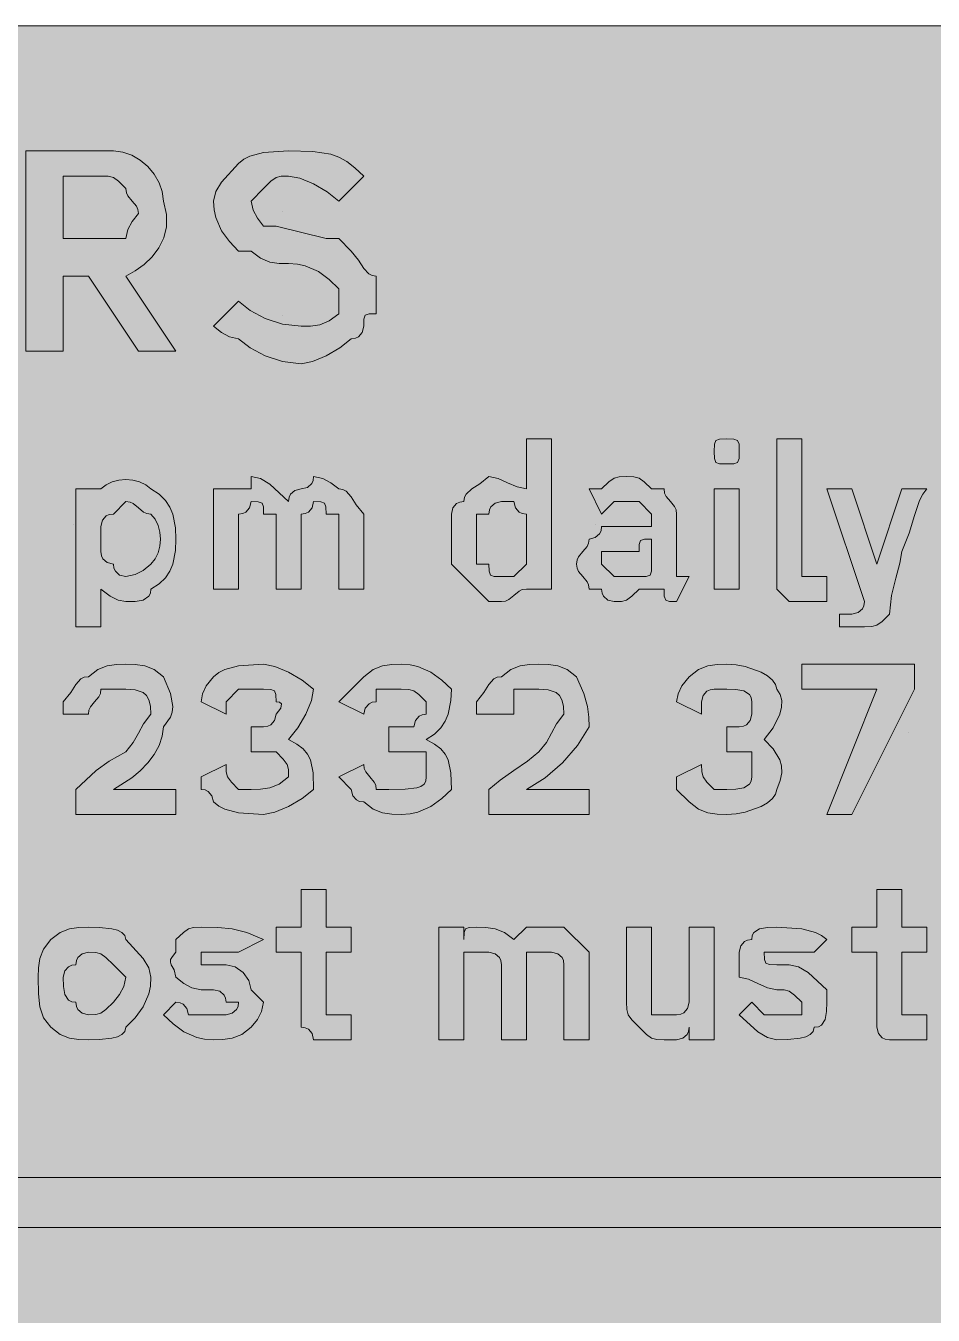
# Model space of a CAD drawing. Header units: metres. Extents: x 10 to 558, y 12 to 259.
# Drawn here: x 367.3 to 454.4, y 135.6 to 259.2 of the extents above; entities that cross this region are included whole.
import ezdxf

# ---------------------------------------------------------------- set-up
doc = ezdxf.new("R2010")
doc.units = ezdxf.units.M
for name, color, linetype, true_color in [('FILL_BLUE_0000FF', 7, 'Continuous', 0x0000ff), ('FILL_WHITE_FFFFFF', 7, 'Continuous', 0xffffff), ('STROKE_WHITE_FFFFFF', 7, 'Continuous', 0xffffff)]:
    doc.layers.add(name, color=color, linetype=linetype, true_color=true_color)

msp = doc.modelspace()

# ---------------------------------------------------------------- hatches: boundary and pattern name
at = {"layer": 'FILL_BLUE_0000FF', "true_color": 0x0000ff}
h = msp.add_hatch(color=7, dxfattribs=at)
h.dxf.hatch_style = 1
h.paths.add_polyline_path([(552.54, 259.18), (553.8, 259.05), (554.83, 258.69), (555.75, 258), (557.14, 256.39), (557.56, 255.68), (557.85, 255), (558.11, 253.61), (558.15, 252), (558.15, 19.2), (558.15, 15.6), (557.75, 15.55), (557.44, 15.39), (556.95, 14.85), (556.46, 14.08), (555.75, 13.2), (554.83, 12.51), (553.8, 12.15), (552.54, 12.02), (550.95, 12), (16.95, 12), (13.35, 12), (12.6, 12.6), (11.83, 13.01), (10.95, 13.2), (10.26, 14.81), (9.9, 16.2), (9.77, 17.59), (9.75, 19.2), (9.75, 252), (9.75, 255.6), (10.35, 256.35), (10.76, 257.12), (10.95, 258), (11.83, 258.19), (12.6, 258.6), (13.35, 259.2), (16.95, 259.2), (550.95, 259.2), (552.54, 259.18)])
at = {"layer": 'FILL_WHITE_FFFFFF', "true_color": 0xffffff}
h = msp.add_hatch(color=7, dxfattribs=at)
h.dxf.hatch_style = 1
h.paths.add_polyline_path([(375.75, 247.2), (376.65, 247.09), (377.51, 246.79), (378.32, 246.31), (379.05, 245.7), (379.66, 244.97), (380.14, 244.16), (380.44, 243.3), (380.55, 242.4), (380.84, 241.11), (380.83, 239.92), (380.57, 238.86), (380.1, 237.9), (379.46, 237.06), (378.69, 236.32), (377.84, 235.71), (376.95, 235.2), (381.75, 228), (378.15, 228), (373.35, 235.2), (370.95, 235.2), (370.95, 228), (367.35, 228), (367.35, 247.2), (375.75, 247.2)])
h.paths.add_polyline_path([(376.95, 238.8), (377.14, 239.68), (377.55, 240.45), (378.15, 241.2), (378.1, 241.6), (377.96, 241.91), (377.55, 242.4), (377.14, 242.89), (377, 243.2), (376.95, 243.6), (376.24, 244.29), (375.75, 244.65), (375.26, 244.78), (374.55, 244.8), (370.95, 244.8), (370.95, 238.8), (374.55, 238.8), (376.95, 238.8)], flags=16)
h = msp.add_hatch(color=7, dxfattribs=at)
h.dxf.hatch_style = 1
h.paths.add_polyline_path([(396.15, 238.8), (397.35, 238.8), (398.55, 237.6), (399.26, 236.72), (399.75, 235.95), (400.24, 235.41), (400.55, 235.25), (400.95, 235.2), (400.95, 234), (400.95, 232.8), (400.95, 231.6), (400.26, 231.58), (399.9, 231.45), (399.77, 231.09), (399.75, 230.4), (399.6, 229.8), (399.24, 229.39), (398.95, 229.25), (398.55, 229.2), (397.46, 228.32), (396.15, 227.55), (394.84, 227.01), (393.75, 226.8), (391.97, 227.01), (390.3, 227.55), (388.86, 228.32), (387.75, 229.2), (386.87, 229.39), (386.1, 229.8), (385.35, 230.4), (387.75, 232.8), (388.86, 231.92), (390.3, 231.15), (391.97, 230.61), (393.75, 230.4), (394.65, 230.42), (395.55, 230.55), (396.45, 230.91), (397.35, 231.6), (397.35, 234), (396.43, 234.88), (395.4, 235.65), (394.14, 236.19), (393.4, 236.35), (392.55, 236.4), (391.65, 236.42), (390.75, 236.55), (389.85, 236.91), (388.95, 237.6), (387.75, 237.6), (386.87, 238.52), (386.1, 239.55), (385.56, 240.81), (385.4, 241.55), (385.35, 242.4), (385.56, 243.3), (386.1, 244.2), (387.75, 246), (388.25, 246.4), (388.84, 246.69), (390.15, 247.05), (392.55, 247.2), (394.86, 247.16), (396.6, 246.9), (397.37, 246.61), (398.12, 246.19), (398.9, 245.59), (399.75, 244.8), (397.35, 242.4), (396.26, 243.28), (394.95, 244.05), (393.64, 244.59), (392.55, 244.8), (391.84, 244.78), (391.35, 244.65), (390.86, 244.29), (390.15, 243.6), (388.95, 242.4), (389.14, 241.52), (389.55, 240.75), (390.15, 240), (391.35, 240), (396.15, 238.8)])
h = msp.add_hatch(color=7, dxfattribs=at)
h.dxf.hatch_style = 1
h.paths.add_polyline_path([(414.64, 205.01), (414.15, 204.6), (413.66, 204.19), (413.35, 204.05), (412.95, 204), (411.75, 204), (408.15, 207.6), (408.15, 212.4), (408.3, 213), (408.66, 213.41), (408.95, 213.55), (409.35, 213.6), (409.4, 214), (409.56, 214.31), (410.1, 214.8), (410.87, 215.29), (411.75, 216), (412.65, 215.81), (413.55, 215.4), (414.45, 214.99), (415.35, 214.8), (415.35, 219.6), (417.75, 219.6), (417.75, 205.2), (415.35, 205.2), (414.95, 205.15), (414.64, 205.01)])
h.paths.add_polyline_path([(415.35, 208.8), (415.35, 211.2), (415.35, 212.4), (414.95, 212.45), (414.66, 212.59), (414.3, 213), (414.15, 213.6), (412.95, 213.6), (412.35, 213.45), (411.94, 213.09), (411.8, 212.8), (411.75, 212.4), (410.55, 212.4), (410.55, 207.6), (411.75, 207.6), (411.77, 206.91), (411.9, 206.55), (412.26, 206.42), (412.95, 206.4), (414.15, 206.4), (415.35, 207.6), (415.35, 208.8)], flags=16)
h = msp.add_hatch(color=7, dxfattribs=at)
h.dxf.hatch_style = 1
h.paths.add_polyline_path([(435.73, 217.71), (435.6, 217.35), (435.24, 217.22), (434.55, 217.2), (433.86, 217.22), (433.5, 217.35), (433.37, 217.71), (433.35, 218.4), (433.37, 219.09), (433.5, 219.45), (433.86, 219.58), (434.55, 219.6), (435.24, 219.58), (435.6, 219.45), (435.73, 219.09), (435.75, 218.4), (435.73, 217.71)])
h = msp.add_hatch(color=7, dxfattribs=at)
h.dxf.hatch_style = 1
h.paths.add_polyline_path([(439.35, 219.6), (441.75, 219.6), (441.75, 207.6), (441.75, 206.4), (442.95, 206.4), (444.15, 206.4), (444.15, 204), (441.75, 204), (440.55, 204), (439.35, 205.2), (439.35, 206.4), (439.35, 219.6)])
h = msp.add_hatch(color=7, dxfattribs=at)
h.dxf.hatch_style = 1
h.paths.add_polyline_path([(375.64, 215.47), (376.28, 215.64), (376.95, 215.7), (377.62, 215.64), (378.26, 215.47), (378.85, 215.19), (379.35, 214.8), (380.14, 214.3), (380.74, 213.71), (381.16, 213.07), (381.45, 212.4), (381.71, 211.09), (381.75, 210), (381.71, 208.91), (381.45, 207.6), (381.16, 206.93), (380.74, 206.29), (380.14, 205.7), (379.35, 205.2), (379.3, 204.8), (379.14, 204.51), (378.6, 204.15), (377.83, 204.02), (376.95, 204), (376.2, 204.15), (375.43, 204.51), (374.55, 205.2), (374.55, 201.6), (372.15, 201.6), (372.15, 214.8), (374.55, 214.8), (375.05, 215.19), (375.64, 215.47)])
h.paths.add_polyline_path([(375.06, 212.21), (374.7, 211.8), (374.55, 211.2), (374.55, 208.8), (374.6, 208.4), (374.74, 208.11), (375.15, 207.75), (375.75, 207.6), (375.8, 207.2), (375.94, 206.91), (376.35, 206.55), (376.95, 206.4), (377.83, 206.59), (378.6, 207), (379.35, 207.6), (379.74, 208.1), (380.03, 208.69), (380.19, 209.33), (380.25, 210), (380.19, 210.67), (380.03, 211.31), (379.74, 211.9), (379.35, 212.4), (378.95, 212.45), (378.64, 212.59), (378.15, 213), (377.66, 213.41), (377.35, 213.55), (376.95, 213.6), (375.75, 212.4), (375.35, 212.35), (375.06, 212.21)], flags=16)
h = msp.add_hatch(color=7, dxfattribs=at)
h.dxf.hatch_style = 1
h.paths.add_polyline_path([(388.95, 214.8), (388.95, 216), (389.85, 215.79), (390.75, 215.25), (392.55, 213.6), (392.6, 214), (392.74, 214.29), (393.15, 214.65), (393.75, 214.8), (394.35, 214.95), (394.76, 215.31), (394.9, 215.6), (394.95, 216), (395.83, 215.81), (396.6, 215.4), (397.35, 214.8), (397.75, 214.75), (398.06, 214.59), (398.55, 214.05), (399.04, 213.28), (399.75, 212.4), (399.75, 205.2), (397.35, 205.2), (397.35, 211.2), (397.35, 212.4), (396.15, 212.4), (396.13, 213.09), (396, 213.45), (395.64, 213.58), (394.95, 213.6), (394.8, 213), (394.44, 212.59), (394.15, 212.45), (393.75, 212.4), (393.75, 211.2), (393.75, 205.2), (391.35, 205.2), (391.35, 211.2), (391.35, 212.4), (390.15, 212.4), (390.13, 213.09), (390, 213.45), (389.64, 213.58), (388.95, 213.6), (388.8, 213), (388.44, 212.59), (388.15, 212.45), (387.75, 212.4), (387.75, 211.2), (387.75, 205.2), (385.35, 205.2), (385.35, 214.8), (387.75, 214.8), (388.95, 214.8)])
h = msp.add_hatch(color=7, dxfattribs=at)
h.dxf.hatch_style = 1
h.paths.add_polyline_path([(423.26, 215.49), (423.75, 215.85), (424.24, 215.98), (424.95, 216), (425.66, 215.98), (426.15, 215.85), (426.64, 215.49), (427.35, 214.8), (428.55, 214.8), (428.6, 214.4), (428.74, 214.09), (429.15, 213.6), (429.56, 213.11), (429.7, 212.8), (429.75, 212.4), (429.75, 210), (429.75, 207.6), (429.75, 206.4), (430.95, 206.4), (429.75, 204), (429.06, 204.02), (428.7, 204.15), (428.57, 204.51), (428.55, 205.2), (427.35, 205.2), (426.15, 205.2), (425.44, 204.51), (424.95, 204.15), (424.46, 204.02), (423.75, 204), (423.15, 204.15), (422.74, 204.51), (422.6, 204.8), (422.55, 205.2), (421.35, 205.2), (421.3, 205.6), (421.16, 205.91), (420.75, 206.4), (420.34, 206.89), (420.2, 207.2), (420.15, 207.6), (420.2, 208), (420.34, 208.31), (420.75, 208.8), (421.16, 209.29), (421.3, 209.6), (421.35, 210), (421.95, 210.15), (422.36, 210.51), (422.5, 210.8), (422.55, 211.2), (423.75, 211.2), (424.95, 211.2), (427.35, 211.2), (427.35, 212.4), (426.15, 213.6), (424.95, 213.6), (423.75, 213.6), (422.55, 212.4), (421.35, 214.8), (422.55, 214.8), (423.26, 215.49)])
h.paths.add_polyline_path([(426.84, 206.42), (427.2, 206.55), (427.33, 206.91), (427.35, 207.6), (427.35, 210), (426.66, 209.98), (426.3, 209.85), (426.17, 209.49), (426.15, 208.8), (424.95, 208.8), (423.75, 208.8), (422.55, 208.8), (422.55, 207.6), (423.75, 206.4), (426.15, 206.4), (426.84, 206.42)], flags=16)
h = msp.add_hatch(color=7, dxfattribs=at)
h.dxf.hatch_style = 1
h.paths.add_polyline_path([(433.35, 205.2), (433.35, 214.8), (435.75, 214.8), (435.75, 205.2), (433.35, 205.2)])
h = msp.add_hatch(color=7, dxfattribs=at)
h.dxf.hatch_style = 1
h.paths.add_polyline_path([(444.15, 214.8), (446.55, 214.8), (448.95, 207.6), (451.35, 214.8), (453.75, 214.8), (453.35, 214.3), (453.04, 213.69), (452.55, 212.25), (452.06, 210.58), (451.35, 208.8), (451.16, 207.69), (450.75, 206.25), (450.34, 204.58), (450.15, 202.8), (449.44, 202.11), (448.95, 201.75), (448.46, 201.62), (447.75, 201.6), (446.55, 201.6), (445.35, 201.6), (445.35, 202.8), (446.55, 202.8), (447.15, 202.95), (447.56, 203.31), (447.7, 203.6), (447.75, 204), (444.15, 214.8)])
h = msp.add_hatch(color=7, dxfattribs=at)
h.dxf.hatch_style = 1
h.paths.add_polyline_path([(370.95, 193.2), (370.95, 194.4), (371.66, 195.28), (372.15, 196.05), (372.64, 196.59), (372.95, 196.75), (373.35, 196.8), (374.25, 197.49), (375.15, 197.85), (376.05, 197.98), (376.95, 198), (377.85, 197.98), (378.75, 197.85), (379.65, 197.49), (380.55, 196.8), (381.23, 195.21), (381.45, 193.95), (381.39, 193.41), (381.23, 192.92), (380.55, 192), (380.44, 191.1), (380.14, 190.22), (379.66, 189.36), (379.05, 188.55), (378.32, 187.79), (377.51, 187.11), (375.75, 186), (381.75, 186), (381.75, 183.6), (372.15, 183.6), (372.15, 186), (374.1, 187.8), (375.36, 188.7), (376.95, 189.6), (377.66, 190.5), (378.15, 191.4), (378.64, 192.3), (379.35, 193.2), (379.3, 193.99), (379.14, 194.59), (378.91, 195.01), (378.6, 195.3), (377.83, 195.56), (376.95, 195.6), (374.55, 195.6), (374.5, 195.2), (374.36, 194.89), (373.95, 194.4), (373.54, 193.91), (373.4, 193.6), (373.35, 193.2), (370.95, 193.2)])
h = msp.add_hatch(color=7, dxfattribs=at)
h.dxf.hatch_style = 1
h.paths.add_polyline_path([(392.53, 187.91), (392.4, 188.4), (392.04, 188.89), (391.35, 189.6), (390.15, 189.6), (388.95, 189.6), (388.95, 192), (390.15, 192), (390.55, 192.05), (390.84, 192.19), (391.2, 192.6), (391.35, 193.2), (391.8, 193.8), (391.86, 194.21), (391.69, 194.35), (391.35, 194.4), (391.33, 195.09), (391.2, 195.45), (390.84, 195.58), (390.15, 195.6), (387.75, 195.6), (386.55, 194.4), (386.55, 193.2), (384.15, 194.4), (384.3, 195.15), (384.66, 195.92), (385.35, 196.8), (385.85, 197.2), (386.44, 197.49), (387.75, 197.85), (390.15, 198), (391.24, 197.79), (392.55, 197.25), (393.86, 196.48), (394.95, 195.6), (394.74, 194.51), (394.2, 193.2), (393.43, 191.89), (392.55, 190.8), (393.34, 190.35), (393.94, 189.88), (394.36, 189.39), (394.65, 188.85), (394.91, 187.59), (394.95, 186), (393.86, 185.12), (392.55, 184.35), (391.24, 183.81), (390.15, 183.6), (387.75, 183.75), (386.44, 184.11), (385.85, 184.4), (385.35, 184.8), (385.2, 185.4), (384.84, 185.81), (384.55, 185.95), (384.15, 186), (384.15, 187.2), (386.55, 188.4), (386.57, 187.69), (386.7, 187.2), (387.06, 186.71), (387.75, 186), (388.95, 186), (389.85, 186.02), (390.75, 186.15), (391.65, 186.51), (392.55, 187.2), (392.53, 187.91)])
h = msp.add_hatch(color=7, dxfattribs=at)
h.dxf.hatch_style = 1
h.paths.add_polyline_path([(405.75, 189.6), (404.55, 189.6), (402.15, 189.6), (402.15, 192), (403.35, 192), (404.55, 192), (404.7, 192.6), (405.06, 193.01), (405.35, 193.15), (405.75, 193.2), (405.75, 194.4), (405.04, 195.09), (404.55, 195.45), (404.06, 195.58), (403.35, 195.6), (400.95, 195.6), (400.95, 194.4), (400.55, 194.35), (400.26, 194.21), (399.9, 193.8), (399.75, 193.2), (397.35, 194.4), (399.75, 196.8), (400.65, 197.49), (401.55, 197.85), (402.45, 197.98), (403.35, 198), (404.2, 197.95), (404.94, 197.79), (406.2, 197.25), (407.23, 196.48), (408.15, 195.6), (408.11, 194.51), (407.85, 193.2), (407.56, 192.53), (407.14, 191.89), (406.54, 191.3), (405.75, 190.8), (406.54, 190.35), (407.14, 189.88), (407.56, 189.39), (407.85, 188.85), (408.11, 187.59), (408.15, 186), (407.23, 185.12), (406.2, 184.35), (404.94, 183.81), (404.2, 183.65), (403.35, 183.6), (402.45, 183.62), (401.55, 183.75), (400.65, 184.11), (399.75, 184.8), (399.35, 184.85), (399.06, 184.99), (398.7, 185.4), (398.55, 186), (397.35, 187.2), (399.75, 188.4), (399.8, 188), (399.94, 187.69), (400.35, 187.2), (400.76, 186.71), (400.9, 186.4), (400.95, 186), (402.15, 186), (403.72, 186.02), (404.85, 186.15), (405.24, 186.29), (405.53, 186.51), (405.69, 186.8), (405.75, 187.2), (405.75, 189.6)])
h = msp.add_hatch(color=7, dxfattribs=at)
h.dxf.hatch_style = 1
h.paths.add_polyline_path([(410.55, 193.2), (410.55, 194.4), (411.26, 195.28), (411.75, 196.05), (412.24, 196.59), (412.55, 196.75), (412.95, 196.8), (413.85, 197.49), (414.75, 197.85), (415.65, 197.98), (416.55, 198), (417.45, 197.98), (418.35, 197.85), (419.25, 197.49), (420.15, 196.8), (420.84, 195.21), (421.2, 193.95), (421.33, 192.92), (421.35, 192), (420.24, 190.22), (418.8, 188.55), (417.13, 187.11), (415.35, 186), (421.35, 186), (421.35, 183.6), (411.75, 183.6), (411.75, 186), (412.84, 186.9), (414.15, 187.8), (415.46, 188.7), (416.55, 189.6), (417.26, 190.5), (417.75, 191.4), (418.24, 192.3), (418.95, 193.2), (418.9, 193.99), (418.74, 194.59), (418.51, 195.01), (418.2, 195.3), (417.43, 195.56), (416.55, 195.6), (414.15, 195.6), (414.15, 193.2), (410.55, 193.2)])
h = msp.add_hatch(color=7, dxfattribs=at)
h.dxf.hatch_style = 1
h.paths.add_polyline_path([(436.95, 189.6), (435.75, 189.6), (434.55, 189.6), (434.55, 192), (435.75, 192), (436.15, 192.05), (436.44, 192.19), (436.8, 192.6), (436.95, 193.2), (436.95, 194.4), (436.9, 194.8), (436.74, 195.09), (436.2, 195.45), (435.43, 195.58), (434.55, 195.6), (433.35, 195.6), (432.95, 195.55), (432.66, 195.41), (432.3, 195), (432.15, 194.4), (432.15, 193.2), (429.75, 194.4), (429.9, 195.15), (430.26, 195.92), (430.95, 196.8), (431.85, 197.49), (432.75, 197.85), (433.65, 197.98), (434.55, 198), (435.45, 197.95), (436.31, 197.79), (437.85, 197.25), (438.46, 196.89), (438.94, 196.48), (439.24, 196.05), (439.35, 195.6), (439.69, 195.1), (439.84, 194.51), (439.81, 193.87), (439.65, 193.2), (439.01, 191.89), (438.15, 190.8), (439.01, 189.88), (439.65, 188.85), (439.81, 188.26), (439.84, 187.59), (439.69, 186.85), (439.35, 186), (439.24, 185.55), (438.94, 185.12), (438.46, 184.71), (437.85, 184.35), (436.31, 183.81), (435.45, 183.65), (434.55, 183.6), (433.65, 183.62), (432.75, 183.75), (431.85, 184.11), (430.95, 184.8), (429.75, 186), (429.75, 187.2), (432.15, 188.4), (432.17, 187.69), (432.3, 187.2), (432.66, 186.71), (433.35, 186), (434.55, 186), (435.43, 186.02), (436.2, 186.15), (436.74, 186.51), (436.9, 186.8), (436.95, 187.2), (436.95, 189.6)])
h = msp.add_hatch(color=7, dxfattribs=at)
h.dxf.hatch_style = 1
h.paths.add_polyline_path([(448.95, 195.6), (441.75, 195.6), (441.75, 198), (452.55, 198), (452.55, 195.6), (446.55, 183.6), (444.15, 183.6), (448.95, 195.6)])
h = msp.add_hatch(color=7, dxfattribs=at)
h.dxf.hatch_style = 1
h.paths.add_polyline_path([(397.35, 164.4), (398.55, 164.4), (398.55, 162), (394.95, 162), (394.8, 162.6), (394.44, 163.01), (394.15, 163.15), (393.75, 163.2), (393.75, 164.4), (393.75, 170.4), (391.35, 170.4), (391.35, 172.8), (393.75, 172.8), (393.75, 176.4), (396.15, 176.4), (396.15, 172.8), (398.55, 172.8), (398.55, 170.4), (396.15, 170.4), (396.15, 164.4), (397.35, 164.4)])
h = msp.add_hatch(color=7, dxfattribs=at)
h.dxf.hatch_style = 1
h.paths.add_polyline_path([(452.55, 164.4), (453.75, 164.4), (453.75, 162), (450.15, 162), (449.75, 162.05), (449.46, 162.19), (449.1, 162.6), (448.95, 163.2), (448.95, 164.4), (448.95, 170.4), (446.55, 170.4), (446.55, 172.8), (448.95, 172.8), (448.95, 176.4), (451.35, 176.4), (451.35, 172.8), (453.75, 172.8), (453.75, 170.4), (451.35, 170.4), (451.35, 164.4), (452.55, 164.4)])
h = msp.add_hatch(color=7, dxfattribs=at)
h.dxf.hatch_style = 1
h.paths.add_polyline_path([(368.7, 169.8), (369.06, 170.7), (369.75, 171.6), (370.65, 172.29), (371.55, 172.65), (372.45, 172.78), (373.35, 172.8), (374.42, 172.78), (375.6, 172.65), (376.13, 172.51), (376.56, 172.29), (376.84, 172), (376.95, 171.6), (378.6, 169.8), (379.14, 168.9), (379.35, 168), (379.3, 167.15), (379.14, 166.41), (378.6, 165.15), (377.83, 164.12), (376.95, 163.2), (376.84, 162.8), (376.56, 162.51), (376.13, 162.29), (375.6, 162.15), (374.42, 162.02), (373.35, 162), (372.45, 162.02), (371.55, 162.15), (370.65, 162.51), (369.75, 163.2), (369.06, 164.12), (368.7, 165.15), (368.57, 166.41), (368.55, 168), (368.57, 168.9), (368.7, 169.8)])
h.paths.add_polyline_path([(372.34, 169.89), (372.2, 169.6), (372.15, 169.2), (371.75, 169.15), (371.46, 169.01), (371.1, 168.6), (370.95, 168), (370.97, 167.12), (371.1, 166.35), (371.46, 165.81), (371.75, 165.65), (372.15, 165.6), (372.2, 165.2), (372.34, 164.91), (372.75, 164.55), (373.35, 164.4), (374.06, 164.42), (374.55, 164.55), (375.04, 164.91), (375.75, 165.6), (376.35, 166.35), (376.76, 167.12), (376.95, 168), (375.75, 169.2), (375.04, 169.89), (374.55, 170.25), (374.06, 170.38), (373.35, 170.4), (372.75, 170.25), (372.34, 169.89)], flags=16)
h = msp.add_hatch(color=7, dxfattribs=at)
h.dxf.hatch_style = 1
h.paths.add_polyline_path([(385.35, 169.2), (386.55, 169.2), (387.43, 168.99), (388.2, 168.45), (388.74, 167.68), (388.95, 166.8), (390.15, 165.6), (389.96, 164.72), (389.55, 163.95), (388.95, 163.2), (388.05, 162.51), (387.15, 162.15), (386.25, 162.02), (385.35, 162), (384.5, 162.05), (383.76, 162.21), (382.5, 162.75), (381.47, 163.52), (380.55, 164.4), (381.75, 165.6), (382.15, 165.55), (382.44, 165.41), (382.8, 165), (382.95, 164.4), (385.35, 164.4), (386.55, 164.4), (387.15, 164.55), (387.56, 164.91), (387.7, 165.2), (387.75, 165.6), (386.55, 165.6), (386.5, 166), (386.36, 166.29), (385.95, 166.65), (385.35, 166.8), (384.15, 166.8), (383.27, 166.99), (382.5, 167.4), (381.75, 168), (381.58, 168.71), (381.3, 169.2), (381.22, 169.43), (381.24, 169.69), (381.41, 170), (381.75, 170.4), (381.75, 171.6), (382.46, 172.29), (382.95, 172.65), (383.44, 172.78), (384.15, 172.8), (385.76, 172.78), (387.15, 172.65), (388.54, 172.29), (390.15, 171.6), (387.75, 170.4), (385.35, 170.4), (384.15, 170.4), (384.15, 169.2), (385.35, 169.2)])
h = msp.add_hatch(color=7, dxfattribs=at)
h.dxf.hatch_style = 1
h.paths.add_polyline_path([(409.35, 171.6), (409.37, 172.29), (409.5, 172.65), (409.86, 172.78), (410.55, 172.8), (411.45, 172.78), (412.35, 172.65), (413.25, 172.29), (414.15, 171.6), (415.35, 172.8), (416.55, 172.8), (418.95, 172.8), (421.35, 170.4), (421.35, 169.2), (421.35, 162), (418.95, 162), (418.95, 169.2), (418.9, 169.6), (418.76, 169.89), (418.35, 170.25), (417.75, 170.4), (416.55, 170.4), (415.35, 170.4), (415.35, 169.2), (415.35, 162), (412.95, 162), (412.95, 169.2), (412.9, 169.6), (412.76, 169.89), (412.35, 170.25), (411.75, 170.4), (410.55, 170.4), (409.35, 170.4), (409.35, 169.2), (409.35, 162), (406.95, 162), (406.95, 172.8), (409.35, 172.8), (409.35, 171.6)])
h = msp.add_hatch(color=7, dxfattribs=at)
h.dxf.hatch_style = 1
h.paths.add_polyline_path([(427.84, 162.02), (427.35, 162.15), (426.86, 162.51), (426.15, 163.2), (425.46, 163.91), (425.1, 164.4), (424.97, 164.89), (424.95, 165.6), (424.95, 172.8), (427.35, 172.8), (427.35, 165.6), (427.35, 164.4), (428.55, 164.4), (429.75, 164.4), (430.15, 164.45), (430.44, 164.59), (430.8, 165), (430.95, 165.6), (430.95, 172.8), (433.35, 172.8), (433.35, 162), (430.95, 162), (430.95, 163.2), (430.9, 162.8), (430.76, 162.51), (430.35, 162.15), (429.75, 162), (428.55, 162), (427.84, 162.02)])
h = msp.add_hatch(color=7, dxfattribs=at)
h.dxf.hatch_style = 1
h.paths.add_polyline_path([(440.55, 169.2), (441.45, 168.99), (442.35, 168.45), (444.15, 166.8), (444.15, 165.6), (444.13, 164.72), (444, 163.95), (443.64, 163.41), (443.35, 163.25), (442.95, 163.2), (442.84, 162.8), (442.56, 162.51), (442.13, 162.29), (441.6, 162.15), (440.42, 162.02), (439.35, 162), (438.45, 162.21), (437.55, 162.75), (435.75, 164.4), (436.95, 165.6), (438.15, 164.4), (439.35, 164.4), (440.55, 164.4), (441.75, 164.4), (441.75, 165.6), (441.04, 166.29), (440.55, 166.65), (440.06, 166.78), (439.35, 166.8), (438.45, 166.99), (437.55, 167.4), (436.65, 167.81), (435.75, 168), (435.75, 170.4), (435.9, 171), (436.26, 171.41), (436.55, 171.55), (436.95, 171.6), (437, 172), (437.16, 172.29), (437.7, 172.65), (438.47, 172.78), (439.35, 172.8), (441.75, 172.65), (443.06, 172.29), (443.65, 172), (444.15, 171.6), (442.95, 170.4), (440.55, 170.4), (439.35, 170.4), (438.15, 170.4), (438.17, 169.71), (438.3, 169.35), (438.66, 169.22), (439.35, 169.2), (440.55, 169.2)])
h = msp.add_hatch(color=7, dxfattribs=at)
h.dxf.hatch_style = 1
h.paths.add_polyline_path([(505.35, 144), (72.15, 144), (76.95, 139.2), (69.75, 139.2), (62.55, 146.4), (69.75, 153.6), (76.95, 153.6), (72.15, 148.8), (505.35, 148.8), (505.35, 144)])

# ---------------------------------------------------------------- linework, layer by layer
at = {"layer": 'FILL_BLUE_0000FF', "lineweight": 0, "true_color": 0x0000ff}
msp.add_lwpolyline([(16.95, 259.2), (550.95, 259.2), (552.54, 259.18), (553.8, 259.05), (554.83, 258.69), (555.75, 258), (557.14, 256.39), (557.56, 255.68), (557.85, 255), (558.11, 253.61), (558.15, 252), (558.15, 19.2), (558.15, 15.6), (557.75, 15.55), (557.44, 15.39), (556.95, 14.85), (556.46, 14.08), (555.75, 13.2), (554.83, 12.51), (553.8, 12.15), (552.54, 12.02), (550.95, 12), (16.95, 12)], dxfattribs=at)
at = {"layer": 'FILL_WHITE_FFFFFF', "lineweight": 0, "true_color": 0xffffff}
for points in [[(375.75, 247.2), (376.65, 247.09), (377.51, 246.79), (378.32, 246.31), (379.05, 245.7), (379.66, 244.97), (380.14, 244.16), (380.44, 243.3), (380.55, 242.4), (380.84, 241.11), (380.83, 239.92), (380.57, 238.86), (380.1, 237.9), (379.46, 237.06), (378.69, 236.32), (377.84, 235.71), (376.95, 235.2), (381.75, 228), (378.15, 228), (373.35, 235.2), (370.95, 235.2), (370.95, 228), (367.35, 228), (367.35, 247.2)], [(396.15, 238.8), (397.35, 238.8), (398.55, 237.6), (399.26, 236.72), (399.75, 235.95), (400.24, 235.41), (400.55, 235.25), (400.95, 235.2), (400.95, 234), (400.95, 232.8), (400.95, 231.6), (400.26, 231.58), (399.9, 231.45), (399.77, 231.09), (399.75, 230.4), (399.6, 229.8), (399.24, 229.39), (398.95, 229.25), (398.55, 229.2), (397.46, 228.32), (396.15, 227.55), (394.84, 227.01), (393.75, 226.8), (391.97, 227.01), (390.3, 227.55), (388.86, 228.32), (387.75, 229.2), (386.87, 229.39), (386.1, 229.8), (385.35, 230.4), (387.75, 232.8), (388.86, 231.92), (390.3, 231.15), (391.97, 230.61), (393.75, 230.4), (394.65, 230.42), (395.55, 230.55), (396.45, 230.91), (397.35, 231.6), (397.35, 234), (396.43, 234.88), (395.4, 235.65), (394.14, 236.19), (393.4, 236.35), (392.55, 236.4), (391.65, 236.42), (390.75, 236.55), (389.85, 236.91), (388.95, 237.6), (387.75, 237.6), (386.87, 238.52), (386.1, 239.55), (385.56, 240.81), (385.4, 241.55), (385.35, 242.4), (385.56, 243.3), (386.1, 244.2), (387.75, 246), (388.25, 246.4), (388.84, 246.69), (390.15, 247.05), (392.55, 247.2), (394.86, 247.16), (396.6, 246.9), (397.37, 246.61), (398.12, 246.19), (398.9, 245.59), (399.75, 244.8), (397.35, 242.4), (396.26, 243.28), (394.95, 244.05), (393.64, 244.59), (392.55, 244.8), (391.84, 244.78), (391.35, 244.65), (390.86, 244.29), (390.15, 243.6), (388.95, 242.4), (389.14, 241.52), (389.55, 240.75), (390.15, 240), (391.35, 240)], [(376.95, 238.8), (377.14, 239.68), (377.55, 240.45), (378.15, 241.2), (378.1, 241.6), (377.96, 241.91), (377.55, 242.4), (377.14, 242.89), (377, 243.2), (376.95, 243.6), (376.24, 244.29), (375.75, 244.65), (375.26, 244.78), (374.55, 244.8), (370.95, 244.8), (370.95, 238.8), (374.55, 238.8)], [(414.64, 205.01), (414.15, 204.6), (413.66, 204.19), (413.35, 204.05), (412.95, 204), (411.75, 204), (408.15, 207.6), (408.15, 212.4), (408.3, 213), (408.66, 213.41), (408.95, 213.55), (409.35, 213.6), (409.4, 214), (409.56, 214.31), (410.1, 214.8), (410.87, 215.29), (411.75, 216), (412.65, 215.81), (413.55, 215.4), (414.45, 214.99), (415.35, 214.8), (415.35, 219.6), (417.75, 219.6), (417.75, 205.2), (415.35, 205.2), (414.95, 205.15)], [(435.73, 217.71), (435.6, 217.35), (435.24, 217.22), (434.55, 217.2), (433.86, 217.22), (433.5, 217.35), (433.37, 217.71), (433.35, 218.4), (433.37, 219.09), (433.5, 219.45), (433.86, 219.58), (434.55, 219.6), (435.24, 219.58), (435.6, 219.45), (435.73, 219.09), (435.75, 218.4)], [(439.35, 219.6), (441.75, 219.6), (441.75, 207.6), (441.75, 206.4), (442.95, 206.4), (444.15, 206.4), (444.15, 204), (441.75, 204), (440.55, 204), (439.35, 205.2), (439.35, 206.4)], [(375.64, 215.47), (376.28, 215.64), (376.95, 215.7), (377.62, 215.64), (378.26, 215.47), (378.85, 215.19), (379.35, 214.8), (380.14, 214.3), (380.74, 213.71), (381.16, 213.07), (381.45, 212.4), (381.71, 211.09), (381.75, 210), (381.71, 208.91), (381.45, 207.6), (381.16, 206.93), (380.74, 206.29), (380.14, 205.7), (379.35, 205.2), (379.3, 204.8), (379.14, 204.51), (378.6, 204.15), (377.83, 204.02), (376.95, 204), (376.2, 204.15), (375.43, 204.51), (374.55, 205.2), (374.55, 201.6), (372.15, 201.6), (372.15, 214.8), (374.55, 214.8), (375.05, 215.19)], [(388.95, 214.8), (388.95, 216), (389.85, 215.79), (390.75, 215.25), (392.55, 213.6), (392.6, 214), (392.74, 214.29), (393.15, 214.65), (393.75, 214.8), (394.35, 214.95), (394.76, 215.31), (394.9, 215.6), (394.95, 216), (395.83, 215.81), (396.6, 215.4), (397.35, 214.8), (397.75, 214.75), (398.06, 214.59), (398.55, 214.05), (399.04, 213.28), (399.75, 212.4), (399.75, 205.2), (397.35, 205.2), (397.35, 211.2), (397.35, 212.4), (396.15, 212.4), (396.13, 213.09), (396, 213.45), (395.64, 213.58), (394.95, 213.6), (394.8, 213), (394.44, 212.59), (394.15, 212.45), (393.75, 212.4), (393.75, 211.2), (393.75, 205.2), (391.35, 205.2), (391.35, 211.2), (391.35, 212.4), (390.15, 212.4), (390.13, 213.09), (390, 213.45), (389.64, 213.58), (388.95, 213.6), (388.8, 213), (388.44, 212.59), (388.15, 212.45), (387.75, 212.4), (387.75, 211.2), (387.75, 205.2), (385.35, 205.2), (385.35, 214.8), (387.75, 214.8)], [(423.26, 215.49), (423.75, 215.85), (424.24, 215.98), (424.95, 216), (425.66, 215.98), (426.15, 215.85), (426.64, 215.49), (427.35, 214.8), (428.55, 214.8), (428.6, 214.4), (428.74, 214.09), (429.15, 213.6), (429.56, 213.11), (429.7, 212.8), (429.75, 212.4), (429.75, 210), (429.75, 207.6), (429.75, 206.4), (430.95, 206.4), (429.75, 204), (429.06, 204.02), (428.7, 204.15), (428.57, 204.51), (428.55, 205.2), (427.35, 205.2), (426.15, 205.2), (425.44, 204.51), (424.95, 204.15), (424.46, 204.02), (423.75, 204), (423.15, 204.15), (422.74, 204.51), (422.6, 204.8), (422.55, 205.2), (421.35, 205.2), (421.3, 205.6), (421.16, 205.91), (420.75, 206.4), (420.34, 206.89), (420.2, 207.2), (420.15, 207.6), (420.2, 208), (420.34, 208.31), (420.75, 208.8), (421.16, 209.29), (421.3, 209.6), (421.35, 210), (421.95, 210.15), (422.36, 210.51), (422.5, 210.8), (422.55, 211.2), (423.75, 211.2), (424.95, 211.2), (427.35, 211.2), (427.35, 212.4), (426.15, 213.6), (424.95, 213.6), (423.75, 213.6), (422.55, 212.4), (421.35, 214.8), (422.55, 214.8)], [(433.35, 205.2), (433.35, 214.8), (435.75, 214.8), (435.75, 205.2)], [(444.15, 214.8), (446.55, 214.8), (448.95, 207.6), (451.35, 214.8), (453.75, 214.8), (453.35, 214.3), (453.04, 213.69), (452.55, 212.25), (452.06, 210.58), (451.35, 208.8), (451.16, 207.69), (450.75, 206.25), (450.34, 204.58), (450.15, 202.8), (449.44, 202.11), (448.95, 201.75), (448.46, 201.62), (447.75, 201.6), (446.55, 201.6), (445.35, 201.6), (445.35, 202.8), (446.55, 202.8), (447.15, 202.95), (447.56, 203.31), (447.7, 203.6), (447.75, 204)], [(375.06, 212.21), (374.7, 211.8), (374.55, 211.2), (374.55, 208.8), (374.6, 208.4), (374.74, 208.11), (375.15, 207.75), (375.75, 207.6), (375.8, 207.2), (375.94, 206.91), (376.35, 206.55), (376.95, 206.4), (377.83, 206.59), (378.6, 207), (379.35, 207.6), (379.74, 208.1), (380.03, 208.69), (380.19, 209.33), (380.25, 210), (380.19, 210.67), (380.03, 211.31), (379.74, 211.9), (379.35, 212.4), (378.95, 212.45), (378.64, 212.59), (378.15, 213), (377.66, 213.41), (377.35, 213.55), (376.95, 213.6), (375.75, 212.4), (375.35, 212.35)], [(415.35, 208.8), (415.35, 211.2), (415.35, 212.4), (414.95, 212.45), (414.66, 212.59), (414.3, 213), (414.15, 213.6), (412.95, 213.6), (412.35, 213.45), (411.94, 213.09), (411.8, 212.8), (411.75, 212.4), (410.55, 212.4), (410.55, 207.6), (411.75, 207.6), (411.77, 206.91), (411.9, 206.55), (412.26, 206.42), (412.95, 206.4), (414.15, 206.4), (415.35, 207.6)], [(426.84, 206.42), (427.2, 206.55), (427.33, 206.91), (427.35, 207.6), (427.35, 210), (426.66, 209.98), (426.3, 209.85), (426.17, 209.49), (426.15, 208.8), (424.95, 208.8), (423.75, 208.8), (422.55, 208.8), (422.55, 207.6), (423.75, 206.4), (426.15, 206.4)], [(370.95, 193.2), (370.95, 194.4), (371.66, 195.28), (372.15, 196.05), (372.64, 196.59), (372.95, 196.75), (373.35, 196.8), (374.25, 197.49), (375.15, 197.85), (376.05, 197.98), (376.95, 198), (377.85, 197.98), (378.75, 197.85), (379.65, 197.49), (380.55, 196.8), (381.23, 195.21), (381.45, 193.95), (381.39, 193.41), (381.23, 192.92), (380.55, 192), (380.44, 191.1), (380.14, 190.22), (379.66, 189.36), (379.05, 188.55), (378.32, 187.79), (377.51, 187.11), (375.75, 186), (381.75, 186), (381.75, 183.6), (372.15, 183.6), (372.15, 186), (374.1, 187.8), (375.36, 188.7), (376.95, 189.6), (377.66, 190.5), (378.15, 191.4), (378.64, 192.3), (379.35, 193.2), (379.3, 193.99), (379.14, 194.59), (378.91, 195.01), (378.6, 195.3), (377.83, 195.56), (376.95, 195.6), (374.55, 195.6), (374.5, 195.2), (374.36, 194.89), (373.95, 194.4), (373.54, 193.91), (373.4, 193.6), (373.35, 193.2)], [(392.53, 187.91), (392.4, 188.4), (392.04, 188.89), (391.35, 189.6), (390.15, 189.6), (388.95, 189.6), (388.95, 192), (390.15, 192), (390.55, 192.05), (390.84, 192.19), (391.2, 192.6), (391.35, 193.2), (391.8, 193.8), (391.86, 194.21), (391.69, 194.35), (391.35, 194.4), (391.33, 195.09), (391.2, 195.45), (390.84, 195.58), (390.15, 195.6), (387.75, 195.6), (386.55, 194.4), (386.55, 193.2), (384.15, 194.4), (384.3, 195.15), (384.66, 195.92), (385.35, 196.8), (385.85, 197.2), (386.44, 197.49), (387.75, 197.85), (390.15, 198), (391.24, 197.79), (392.55, 197.25), (393.86, 196.48), (394.95, 195.6), (394.74, 194.51), (394.2, 193.2), (393.43, 191.89), (392.55, 190.8), (393.34, 190.35), (393.94, 189.88), (394.36, 189.39), (394.65, 188.85), (394.91, 187.59), (394.95, 186), (393.86, 185.12), (392.55, 184.35), (391.24, 183.81), (390.15, 183.6), (387.75, 183.75), (386.44, 184.11), (385.85, 184.4), (385.35, 184.8), (385.2, 185.4), (384.84, 185.81), (384.55, 185.95), (384.15, 186), (384.15, 187.2), (386.55, 188.4), (386.57, 187.69), (386.7, 187.2), (387.06, 186.71), (387.75, 186), (388.95, 186), (389.85, 186.02), (390.75, 186.15), (391.65, 186.51), (392.55, 187.2)], [(405.75, 189.6), (404.55, 189.6), (402.15, 189.6), (402.15, 192), (403.35, 192), (404.55, 192), (404.7, 192.6), (405.06, 193.01), (405.35, 193.15), (405.75, 193.2), (405.75, 194.4), (405.04, 195.09), (404.55, 195.45), (404.06, 195.58), (403.35, 195.6), (400.95, 195.6), (400.95, 194.4), (400.55, 194.35), (400.26, 194.21), (399.9, 193.8), (399.75, 193.2), (397.35, 194.4), (399.75, 196.8), (400.65, 197.49), (401.55, 197.85), (402.45, 197.98), (403.35, 198), (404.2, 197.95), (404.94, 197.79), (406.2, 197.25), (407.23, 196.48), (408.15, 195.6), (408.11, 194.51), (407.85, 193.2), (407.56, 192.53), (407.14, 191.89), (406.54, 191.3), (405.75, 190.8), (406.54, 190.35), (407.14, 189.88), (407.56, 189.39), (407.85, 188.85), (408.11, 187.59), (408.15, 186), (407.23, 185.12), (406.2, 184.35), (404.94, 183.81), (404.2, 183.65), (403.35, 183.6), (402.45, 183.62), (401.55, 183.75), (400.65, 184.11), (399.75, 184.8), (399.35, 184.85), (399.06, 184.99), (398.7, 185.4), (398.55, 186), (397.35, 187.2), (399.75, 188.4), (399.8, 188), (399.94, 187.69), (400.35, 187.2), (400.76, 186.71), (400.9, 186.4), (400.95, 186), (402.15, 186), (403.72, 186.02), (404.85, 186.15), (405.24, 186.29), (405.53, 186.51), (405.69, 186.8), (405.75, 187.2)], [(410.55, 193.2), (410.55, 194.4), (411.26, 195.28), (411.75, 196.05), (412.24, 196.59), (412.55, 196.75), (412.95, 196.8), (413.85, 197.49), (414.75, 197.85), (415.65, 197.98), (416.55, 198), (417.45, 197.98), (418.35, 197.85), (419.25, 197.49), (420.15, 196.8), (420.84, 195.21), (421.2, 193.95), (421.33, 192.92), (421.35, 192), (420.24, 190.22), (418.8, 188.55), (417.13, 187.11), (415.35, 186), (421.35, 186), (421.35, 183.6), (411.75, 183.6), (411.75, 186), (412.84, 186.9), (414.15, 187.8), (415.46, 188.7), (416.55, 189.6), (417.26, 190.5), (417.75, 191.4), (418.24, 192.3), (418.95, 193.2), (418.9, 193.99), (418.74, 194.59), (418.51, 195.01), (418.2, 195.3), (417.43, 195.56), (416.55, 195.6), (414.15, 195.6), (414.15, 193.2)], [(436.95, 189.6), (435.75, 189.6), (434.55, 189.6), (434.55, 192), (435.75, 192), (436.15, 192.05), (436.44, 192.19), (436.8, 192.6), (436.95, 193.2), (436.95, 194.4), (436.9, 194.8), (436.74, 195.09), (436.2, 195.45), (435.43, 195.58), (434.55, 195.6), (433.35, 195.6), (432.95, 195.55), (432.66, 195.41), (432.3, 195), (432.15, 194.4), (432.15, 193.2), (429.75, 194.4), (429.9, 195.15), (430.26, 195.92), (430.95, 196.8), (431.85, 197.49), (432.75, 197.85), (433.65, 197.98), (434.55, 198), (435.45, 197.95), (436.31, 197.79), (437.85, 197.25), (438.46, 196.89), (438.94, 196.48), (439.24, 196.05), (439.35, 195.6), (439.69, 195.1), (439.84, 194.51), (439.81, 193.87), (439.65, 193.2), (439.01, 191.89), (438.15, 190.8), (439.01, 189.88), (439.65, 188.85), (439.81, 188.26), (439.84, 187.59), (439.69, 186.85), (439.35, 186), (439.24, 185.55), (438.94, 185.12), (438.46, 184.71), (437.85, 184.35), (436.31, 183.81), (435.45, 183.65), (434.55, 183.6), (433.65, 183.62), (432.75, 183.75), (431.85, 184.11), (430.95, 184.8), (429.75, 186), (429.75, 187.2), (432.15, 188.4), (432.17, 187.69), (432.3, 187.2), (432.66, 186.71), (433.35, 186), (434.55, 186), (435.43, 186.02), (436.2, 186.15), (436.74, 186.51), (436.9, 186.8), (436.95, 187.2)], [(448.95, 195.6), (441.75, 195.6), (441.75, 198), (452.55, 198), (452.55, 195.6), (446.55, 183.6), (444.15, 183.6)], [(397.35, 164.4), (398.55, 164.4), (398.55, 162), (394.95, 162), (394.8, 162.6), (394.44, 163.01), (394.15, 163.15), (393.75, 163.2), (393.75, 164.4), (393.75, 170.4), (391.35, 170.4), (391.35, 172.8), (393.75, 172.8), (393.75, 176.4), (396.15, 176.4), (396.15, 172.8), (398.55, 172.8), (398.55, 170.4), (396.15, 170.4), (396.15, 164.4)], [(452.55, 164.4), (453.75, 164.4), (453.75, 162), (450.15, 162), (449.75, 162.05), (449.46, 162.19), (449.1, 162.6), (448.95, 163.2), (448.95, 164.4), (448.95, 170.4), (446.55, 170.4), (446.55, 172.8), (448.95, 172.8), (448.95, 176.4), (451.35, 176.4), (451.35, 172.8), (453.75, 172.8), (453.75, 170.4), (451.35, 170.4), (451.35, 164.4)], [(368.7, 169.8), (369.06, 170.7), (369.75, 171.6), (370.65, 172.29), (371.55, 172.65), (372.45, 172.78), (373.35, 172.8), (374.42, 172.78), (375.6, 172.65), (376.13, 172.51), (376.56, 172.29), (376.84, 172), (376.95, 171.6), (378.6, 169.8), (379.14, 168.9), (379.35, 168), (379.3, 167.15), (379.14, 166.41), (378.6, 165.15), (377.83, 164.12), (376.95, 163.2), (376.84, 162.8), (376.56, 162.51), (376.13, 162.29), (375.6, 162.15), (374.42, 162.02), (373.35, 162), (372.45, 162.02), (371.55, 162.15), (370.65, 162.51), (369.75, 163.2), (369.06, 164.12), (368.7, 165.15), (368.57, 166.41), (368.55, 168), (368.57, 168.9)], [(385.35, 169.2), (386.55, 169.2), (387.43, 168.99), (388.2, 168.45), (388.74, 167.68), (388.95, 166.8), (390.15, 165.6), (389.96, 164.72), (389.55, 163.95), (388.95, 163.2), (388.05, 162.51), (387.15, 162.15), (386.25, 162.02), (385.35, 162), (384.5, 162.05), (383.76, 162.21), (382.5, 162.75), (381.47, 163.52), (380.55, 164.4), (381.75, 165.6), (382.15, 165.55), (382.44, 165.41), (382.8, 165), (382.95, 164.4), (385.35, 164.4), (386.55, 164.4), (387.15, 164.55), (387.56, 164.91), (387.7, 165.2), (387.75, 165.6), (386.55, 165.6), (386.5, 166), (386.36, 166.29), (385.95, 166.65), (385.35, 166.8), (384.15, 166.8), (383.27, 166.99), (382.5, 167.4), (381.75, 168), (381.58, 168.71), (381.3, 169.2), (381.22, 169.43), (381.24, 169.69), (381.41, 170), (381.75, 170.4), (381.75, 171.6), (382.46, 172.29), (382.95, 172.65), (383.44, 172.78), (384.15, 172.8), (385.76, 172.78), (387.15, 172.65), (388.54, 172.29), (390.15, 171.6), (387.75, 170.4), (385.35, 170.4), (384.15, 170.4), (384.15, 169.2)], [(409.35, 171.6), (409.37, 172.29), (409.5, 172.65), (409.86, 172.78), (410.55, 172.8), (411.45, 172.78), (412.35, 172.65), (413.25, 172.29), (414.15, 171.6), (415.35, 172.8), (416.55, 172.8), (418.95, 172.8), (421.35, 170.4), (421.35, 169.2), (421.35, 162), (418.95, 162), (418.95, 169.2), (418.9, 169.6), (418.76, 169.89), (418.35, 170.25), (417.75, 170.4), (416.55, 170.4), (415.35, 170.4), (415.35, 169.2), (415.35, 162), (412.95, 162), (412.95, 169.2), (412.9, 169.6), (412.76, 169.89), (412.35, 170.25), (411.75, 170.4), (410.55, 170.4), (409.35, 170.4), (409.35, 169.2), (409.35, 162), (406.95, 162), (406.95, 172.8), (409.35, 172.8)], [(427.84, 162.02), (427.35, 162.15), (426.86, 162.51), (426.15, 163.2), (425.46, 163.91), (425.1, 164.4), (424.97, 164.89), (424.95, 165.6), (424.95, 172.8), (427.35, 172.8), (427.35, 165.6), (427.35, 164.4), (428.55, 164.4), (429.75, 164.4), (430.15, 164.45), (430.44, 164.59), (430.8, 165), (430.95, 165.6), (430.95, 172.8), (433.35, 172.8), (433.35, 162), (430.95, 162), (430.95, 163.2), (430.9, 162.8), (430.76, 162.51), (430.35, 162.15), (429.75, 162), (428.55, 162)], [(440.55, 169.2), (441.45, 168.99), (442.35, 168.45), (444.15, 166.8), (444.15, 165.6), (444.13, 164.72), (444, 163.95), (443.64, 163.41), (443.35, 163.25), (442.95, 163.2), (442.84, 162.8), (442.56, 162.51), (442.13, 162.29), (441.6, 162.15), (440.42, 162.02), (439.35, 162), (438.45, 162.21), (437.55, 162.75), (435.75, 164.4), (436.95, 165.6), (438.15, 164.4), (439.35, 164.4), (440.55, 164.4), (441.75, 164.4), (441.75, 165.6), (441.04, 166.29), (440.55, 166.65), (440.06, 166.78), (439.35, 166.8), (438.45, 166.99), (437.55, 167.4), (436.65, 167.81), (435.75, 168), (435.75, 170.4), (435.9, 171), (436.26, 171.41), (436.55, 171.55), (436.95, 171.6), (437, 172), (437.16, 172.29), (437.7, 172.65), (438.47, 172.78), (439.35, 172.8), (441.75, 172.65), (443.06, 172.29), (443.65, 172), (444.15, 171.6), (442.95, 170.4), (440.55, 170.4), (439.35, 170.4), (438.15, 170.4), (438.17, 169.71), (438.3, 169.35), (438.66, 169.22), (439.35, 169.2)], [(372.34, 169.89), (372.2, 169.6), (372.15, 169.2), (371.75, 169.15), (371.46, 169.01), (371.1, 168.6), (370.95, 168), (370.97, 167.12), (371.1, 166.35), (371.46, 165.81), (371.75, 165.65), (372.15, 165.6), (372.2, 165.2), (372.34, 164.91), (372.75, 164.55), (373.35, 164.4), (374.06, 164.42), (374.55, 164.55), (375.04, 164.91), (375.75, 165.6), (376.35, 166.35), (376.76, 167.12), (376.95, 168), (375.75, 169.2), (375.04, 169.89), (374.55, 170.25), (374.06, 170.38), (373.35, 170.4), (372.75, 170.25)], [(505.35, 144), (72.15, 144), (76.95, 139.2), (69.75, 139.2), (62.55, 146.4), (69.75, 153.6), (76.95, 153.6), (72.15, 148.8), (505.35, 148.8)]]:
    msp.add_lwpolyline(points, close=True, dxfattribs=at)
at = {"layer": 'STROKE_WHITE_FFFFFF', "lineweight": 0, "true_color": 0xffffff}
for points in [[(391.95, 241.44), (391.95, 241.44)], [(391.95, 231.44), (391.95, 231.44)], [(371.95, 211.44), (371.95, 211.44)], [(371.95, 211.44), (371.95, 211.44)], [(421.95, 211.44), (421.95, 211.44)], [(421.95, 211.44), (421.95, 211.44)], [(421.95, 211.44), (421.95, 211.44)], [(451.95, 191.44), (451.95, 191.44)], [(451.95, 191.44), (451.95, 191.44)], [(451.95, 191.44), (451.95, 191.44)], [(451.95, 191.44), (451.95, 191.44)], [(451.95, 191.44), (451.95, 191.44)], [(451.95, 191.44), (451.95, 191.44)]]:
    msp.add_lwpolyline(points, dxfattribs=at)

doc.saveas('drawing.dxf')
